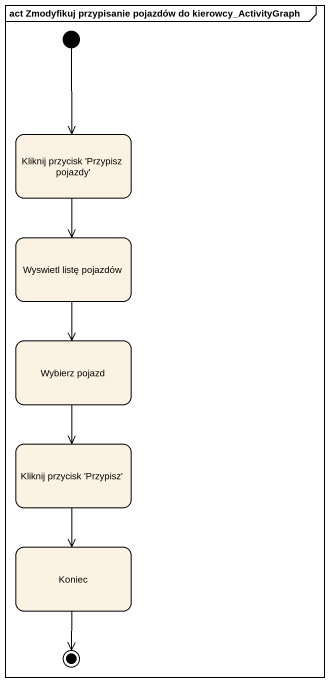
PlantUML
@startuml
mainframe act Zmodyfikuj przypisanie pojazdów do kierowcy_ActivityGraph
hide empty description
state "Kliknij przycisk 'Przypisz pojazdy'" as Kliknij_przycisk_Przypisz
state "Wyswietl listę pojazdów" as Wyswietl_listę_pojazdów
state "Wybierz pojazd" as Wybierz_pojazd
state "Kliknij przycisk 'Przypisz'" as Kliknij_przycisk_Przypisz_2
state Koniec
[*] --> Kliknij_przycisk_Przypisz
Kliknij_przycisk_Przypisz --> Wyswietl_listę_pojazdów
Wyswietl_listę_pojazdów --> Wybierz_pojazd
Wybierz_pojazd --> Kliknij_przycisk_Przypisz_2
Kliknij_przycisk_Przypisz_2 --> Koniec
Koniec --> [*]
@enduml
